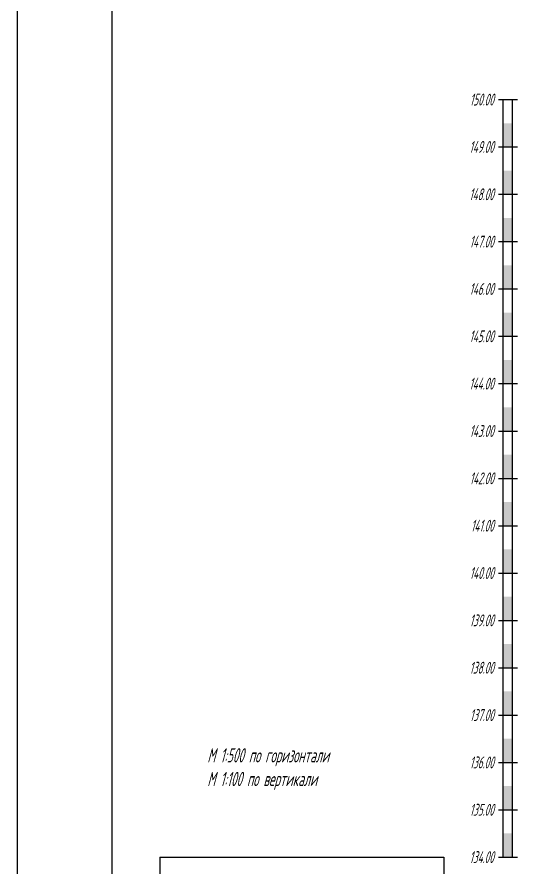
# Model space of a CAD drawing. Header units: metres. Extents: x -34 to 1749, y -3376 to -2956.
# Drawn here: x -34.3 to 73.4, y -3228.8 to -3049 of the extents above; entities that cross this region are included whole.
import ezdxf
from ezdxf.enums import TextEntityAlignment as Align

# ---------------------------------------------------------------- set-up
doc = ezdxf.new("R2010")
doc.units = ezdxf.units.M
doc.header["$LTSCALE"] = 0.2
doc.layers.add('Линейка', color=7, linetype='Continuous')
doc.layers.add('Таблица', color=7, linetype='Continuous')
doc.layers.add('МГТ_НВК_рабочий', color=171, linetype='Continuous', lineweight=30)
doc.styles.get("Standard").update_dxf_attribs({"font": 'SPDS.shx', "width": 0.7, "oblique": 15, "height": 3})

msp = doc.modelspace()

# ---------------------------------------------------------------- linework, layer by layer
at = {"layer": 'Линейка'}
for p, q in [((67.346, -3066.467), (71.346, -3066.467)), ((68.346, -3226.467), (68.346, -3066.467)), ((70.346, -3226.467), (70.346, -3066.467)), ((67.346, -3076.467), (71.346, -3076.467)), ((67.346, -3086.467), (71.346, -3086.467)), ((67.346, -3096.467), (71.346, -3096.467)), ((67.346, -3106.467), (71.346, -3106.467)), ((67.346, -3116.467), (71.346, -3116.467)), ((67.346, -3126.467), (71.346, -3126.467)), ((67.346, -3136.467), (71.346, -3136.467)), ((67.346, -3146.467), (71.346, -3146.467)), ((67.346, -3156.467), (71.346, -3156.467)), ((67.346, -3166.467), (71.346, -3166.467)), ((67.346, -3176.467), (71.346, -3176.467)), ((67.346, -3186.467), (71.346, -3186.467)), ((67.346, -3196.467), (71.346, -3196.467)), ((67.346, -3206.467), (71.346, -3206.467)), ((67.346, -3216.467), (71.346, -3216.467)), ((67.346, -3226.467), (71.346, -3226.467)), ((68.346, -3226.467), (70.346, -3226.467))]:
    msp.add_line(p, q, dxfattribs=at)
for points in [[(68.346, -3076.467), (68.346, -3071.467), (70.346, -3076.467), (70.346, -3071.467)], [(68.346, -3086.467), (68.346, -3081.467), (70.346, -3086.467), (70.346, -3081.467)], [(68.346, -3096.467), (68.346, -3091.467), (70.346, -3096.467), (70.346, -3091.467)], [(68.346, -3106.467), (68.346, -3101.467), (70.346, -3106.467), (70.346, -3101.467)], [(68.346, -3116.467), (68.346, -3111.467), (70.346, -3116.467), (70.346, -3111.467)], [(68.346, -3126.467), (68.346, -3121.467), (70.346, -3126.467), (70.346, -3121.467)], [(68.346, -3136.467), (68.346, -3131.467), (70.346, -3136.467), (70.346, -3131.467)], [(68.346, -3146.467), (68.346, -3141.467), (70.346, -3146.467), (70.346, -3141.467)], [(68.346, -3156.467), (68.346, -3151.467), (70.346, -3156.467), (70.346, -3151.467)], [(68.346, -3166.467), (68.346, -3161.467), (70.346, -3166.467), (70.346, -3161.467)], [(68.346, -3176.467), (68.346, -3171.467), (70.346, -3176.467), (70.346, -3171.467)], [(68.346, -3186.467), (68.346, -3181.467), (70.346, -3186.467), (70.346, -3181.467)], [(68.346, -3196.467), (68.346, -3191.467), (70.346, -3196.467), (70.346, -3191.467)], [(68.346, -3206.467), (68.346, -3201.467), (70.346, -3206.467), (70.346, -3201.467)], [(68.346, -3216.467), (68.346, -3211.467), (70.346, -3216.467), (70.346, -3211.467)], [(68.346, -3226.467), (68.346, -3221.467), (70.346, -3226.467), (70.346, -3221.467)]]:
    msp.add_solid(points, dxfattribs=at)
at = {"layer": 'МГТ_НВК_рабочий', "color": 0, "lineweight": -2}
msp.add_lwpolyline([(-34.345, -3376.467), (1748.655, -3376.467), (1748.655, -2956.467), (-34.345, -2956.467)], close=True, dxfattribs=at)
at = {"layer": 'МГТ_НВК_рабочий', "color": 0}
msp.add_lwpolyline([(1743.655, -2961.467), (-14.345, -2961.467), (-14.345, -3366.467), (1743.655, -3366.467)], close=True, dxfattribs=at)
at = {"layer": 'Таблица'}
for p, q in [((-4.154, -3226.467), (55.846, -3226.467)), ((-4.154, -3226.467), (-4.154, -3306.467)), ((-4.154, -3226.467), (-4.154, -3356.467)), ((55.846, -3226.467), (55.846, -3241.467))]:
    msp.add_line(p, q, dxfattribs=at)

# ---------------------------------------------------------------- texts
at = {"layer": 'Линейка', "oblique": 15, "width": 0.7}
for s, p in [('150.00', (66.346, -3066.467)), ('149.00', (66.346, -3076.467)), ('148.00', (66.346, -3086.467)), ('147.00', (66.346, -3096.467)), ('146.00', (66.346, -3106.467)), ('145.00', (66.346, -3116.467)), ('144.00', (66.346, -3126.467)), ('143.00', (66.346, -3136.467)), ('142.00', (66.346, -3146.467)), ('141.00', (66.346, -3156.467)), ('140.00', (66.346, -3166.467)), ('139.00', (66.346, -3176.467)), ('138.00', (66.346, -3186.467)), ('137.00', (66.346, -3196.467)), ('136.00', (66.346, -3206.467)), ('135.00', (66.346, -3216.467)), ('134.00', (66.346, -3226.467))]:
    msp.add_text(s, height=2.5, dxfattribs=at).set_placement(p, align=Align.MIDDLE_RIGHT)
at = {"layer": 'Таблица', "oblique": 15, "width": 0.7}
for s, p in [('М 1:500 по горизонтали', (5.846, -3206.467)), ('М 1:100 по вертикали', (5.846, -3211.467))]:
    msp.add_text(s, height=3, dxfattribs=at).set_placement(p)

doc.saveas('drawing.dxf')
